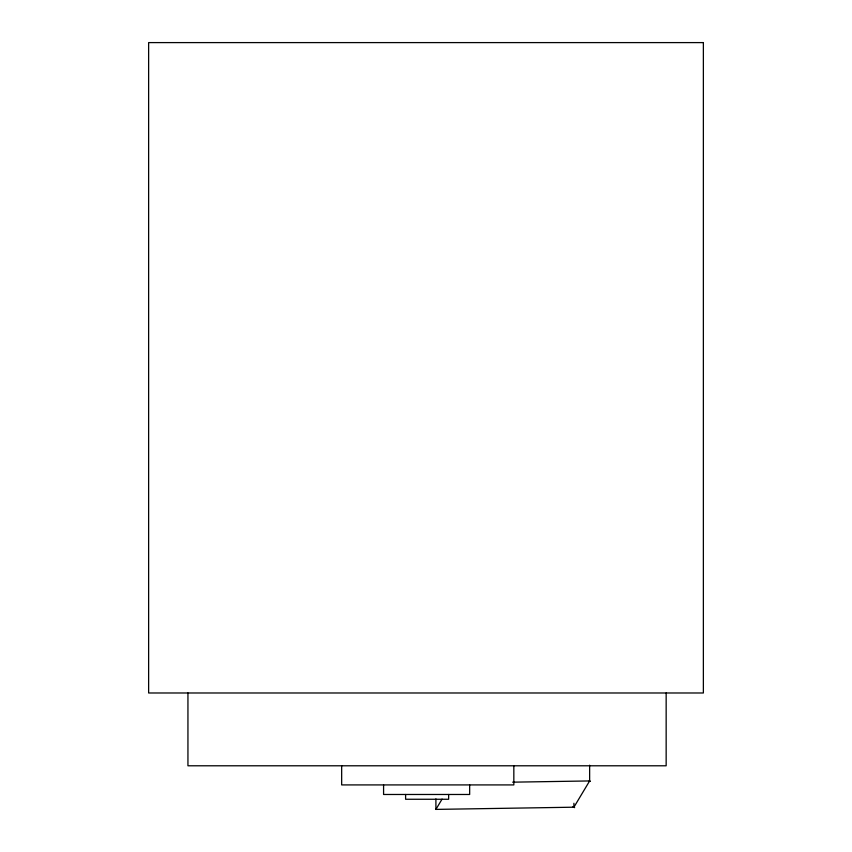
<?xml version="1.0" encoding="UTF-8"?>
<svg xmlns="http://www.w3.org/2000/svg" width="852" height="852" viewBox="0 0 852 852"><rect width="100%" height="100%" fill="white"/><g stroke="black" fill="none" stroke-linecap="round" stroke-linejoin="round"><path stroke-width="1.28" d="M589.637 765.202L589.637 780.943L573.907 807.195L435.904 809.4L442.06 799.123M512.67 782.168L589.637 780.943M589.296 780.741L590.383 781.39M572.949 806.62L574.653 807.643M666.157 692.985L666.157 765.788L187.941 765.788L187.941 692.985M573.907 803.266L573.907 807.195M513.831 765.788L513.831 784.916L341.663 784.916L341.663 765.788M469.665 784.916L469.665 794.479L383.581 794.479L383.581 784.916M448.642 794.479L448.642 799.261L405.605 799.261L405.605 794.479M435.904 798.91L435.904 809.4M703.369 42.6L148.631 42.6L148.631 692.985L703.369 692.985L703.369 42.6"/></g></svg>
